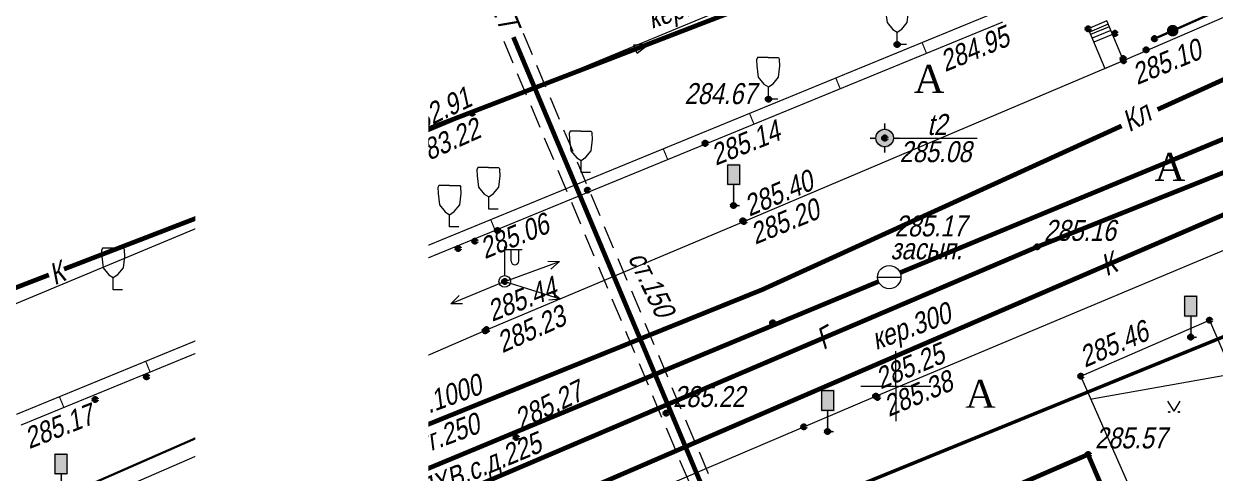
# Model space of a CAD drawing. Header units: metres. Extents: x 5191936 to 10384803, y 4968796 to 9938221.
# Drawn here: x 5192212.6 to 5192263.7, y 4969146.3 to 4969165.6 of the extents above; entities that cross this region are included whole.
import ezdxf

# ---------------------------------------------------------------- set-up
doc = ezdxf.new("R2010")
doc.units = ezdxf.units.M
for name, pattern in [('COMMUN', [6, 5, -1]), ('DASHED', [0.75, 0.5, -0.25]), ('DASHEDX2', [1.5, 1, -0.5])]:
    doc.linetypes.add(name, pattern=pattern)
doc.layers.get('0').update_dxf_attribs({"lineweight": 18})
for name, color, linetype, lineweight in [('51361400', 7, 'Continuous', 18), ('51472300', 7, 'Continuous', 18), ('71133200', 7, 'Continuous', 18), ('82211000', 7, 'Continuous', 18), ('82221000', 7, 'Continuous', 18), ('Commun', 7, 'Continuous', 18), ('ELE_SKLAD', 7, 'Continuous', 18), ('GEO_POINTS', 7, 'Continuous', 18), ('Grid', 7, 'Continuous', 18), ('Otm', 7, 'Continuous', 18), ('R_Поверхность10_CNT-MIN', 7, 'Continuous', 18), ('Sit', 7, 'Continuous', 18), ('Text', 7, 'Continuous', 18), ('Text_com', 7, 'Continuous', 18), ('Us_znak', 7, 'Continuous', 18), ('Us_znak_fon', 7, 'Continuous', 18), ('Рамка и сетка', 7, 'Continuous', 18)]:
    doc.layers.add(name, color=color, linetype=linetype, lineweight=lineweight)
doc.styles.add('eskd', font='ESKD1.shx', dxfattribs={"width": 1.2, "oblique": 15})
doc.styles.get("Standard").update_dxf_attribs({"font": 'arial.ttf', "width": 0.8, "oblique": 13, "height": 0.9})
doc.styles.add('style1', font='times.ttf', dxfattribs={"height": 1})
doc.linetypes.add('KABELww_500', pattern='A,0.0001,-0.4,[131,ltypeshp.shx,S=0.4,R=90,X=0.4,Y=-0.4],0.2,[131,ltypeshp.shx,S=0.2,R=90,X=0.4,Y=-0.2],3.6,[131,ltypeshp.shx,S=0.2,R=-90,X=-0.4,Y=0.2],0.2,[131,ltypeshp.shx,S=0.4,R=-90,X=-0.4,Y=0.4],-0.8,4,-0.4', length=9.6001)
doc.linetypes.add('ПОДЗ_ЛИНИИ_СВЯЗИ', pattern='A,4.8,-0.2,[133,ltypeshp.shx,S=0.2,R=0,X=-0.2,Y=0],-0.2,4.8,-2', length=12)

# ---------------------------------------------------------------- blocks, each defined once
blk = doc.blocks.new('ZNAK')
at = {"layer": 'Us_znak_fon', "true_color": 0xffffff}
blk.add_hatch(color=7, dxfattribs=at).paths.add_polyline_path([(0.3, 1.8), (-0.3, 1.8), (-0.3, 0.85), (-0.05, 0.85), (-0.05, -0.05), (0.25, -0.05), (0.25, 0.05), (0.05, 0.05), (0.05, 0.85), (0.3, 0.85)])
at = {"layer": 'Us_znak', "color": 0, "linetype": 'Continuous', "lineweight": -2, "ltscale": 10}
blk.add_lwpolyline([(-0.25, 1.75), (0.25, 1.75), (0.25, 0.9), (-0.25, 0.9)], close=True, dxfattribs=at)
at = {"layer": 'Us_znak', "linetype": 'DASHEDX2', "ltscale": 10}
blk.add_lwpolyline([(0, 0.9), (0, 0), (0.25, 0)], dxfattribs=at)
blk = doc.blocks.new('GAZON')
at = {"layer": 'Us_znak', "linetype": 'COMMUN', "lineweight": -2}
for points in [[(-0.233, -0.041, 1), (-0.183, -0.041, 1)], [(0.183, -0.041, 1), (0.233, -0.041, 1)]]:
    blk.add_hatch(color=0, dxfattribs=at).paths.add_polyline_path(points)
at = {"layer": 'Us_znak', "color": 0, "linetype": 'COMMUN', "lineweight": -2}
for points in [[(0, 0), (-0.26, 0.427)], [(0, 0), (0.26, 0.427)]]:
    blk.add_lwpolyline(points, dxfattribs=at)
for centre in [(-0.208, -0.041), (0.208, -0.041)]:
    blk.add_circle(centre, 0.025, dxfattribs=at)
blk = doc.blocks.new('51472300')
for p, q in [((0, 0.5), (0, 3)), ((0, 2.75), (1.5, 2.75)), ((0.54, 1.74), (0.54, 2.75)), ((1.2, 1.74), (1.2, 2.75))]:
    blk.add_line(p, q)
at = {"color": 7}
for radius in [0.5, 0.05]:
    blk.add_circle((0, 0), radius, dxfattribs=at)
blk.add_arc((0.87, 1.75), 0.331, 182.1567, 357.8433)
at = {"oblique": 15}
blk.add_attdef('Z', (1.02, -1.37), '', height=2, dxfattribs=at)
blk = doc.blocks.new('NAPR')
at = {"layer": 'Us_znak', "color": 0, "linetype": 'Continuous', "lineweight": -2}
for p in [(-0.191, 2.038), (0.189, 2.037)]:
    blk.add_line(p, (0, 2.5), dxfattribs=at)
blk.add_lwpolyline([(0, 0), (0, 2.5)], dxfattribs=at)
blk = doc.blocks.new('71133200')
for p, q in [((-0.924145, 3.560442), (-1.024145, 3.360442)), ((-1.024145, 3.360442), (-0.977382, 2.864397)), ((-0.024145, 3.560442), (-0.924145, 3.560442)), ((-0.024145, 3.560442), (0.875855, 3.560442)), ((0.875855, 3.560442), (0.958164, 3.395824)), ((0.975974, 2.864397), (0.958164, 3.395824)), ((-0.977382, 2.864397), (-0.861899, 1.88241)), ((0.861899, 1.88241), (0.975974, 2.864397)), ((-0.861899, 1.88241), (-0.374616, 1.28565)), ((-0.374616, 1.28565), (0, 1.039723)), ((0, 1.039723), (0.401375, 1.321765)), ((0, 0), (0, 1.039723)), ((0.401375, 1.321765), (0.861899, 1.88241)), ((0.8, 0), (0, 0))]:
    blk.add_line(p, q)
at = {"style": 'eskd', "oblique": 14.99997778}
blk.add_attdef('Z', (1.873004, -0.239356), '', height=2, dxfattribs=at)
blk = doc.blocks.new('*U61')
at = {"layer": '82211000', "linetype": 'Continuous', "ltscale": 0.5}
for points in [[(5192277.826, 4969177.431, 1), (5192277.558, 4969177.009, 1)], [(5192276.408, 4969175.373, 1), (5192276.102, 4969174.977, 1)], [(5192274.645, 4969173.274, 1), (5192274.312, 4969172.901, 1)], [(5192272.905, 4969171.48, 1), (5192272.536, 4969171.143, 1)], [(5192270.989, 4969169.876, 1), (5192270.586, 4969169.58, 1)], [(5192268.916, 4969168.481, 1), (5192268.484, 4969168.228, 1)], [(5192266.67, 4969167.389, 1), (5192266.213, 4969167.186, 1)], [(5192264.385, 4969166.375, 1), (5192263.928, 4969166.173, 1)], [(5192262.099, 4969165.362, 1), (5192261.642, 4969165.16, 1)]]:
    blk.add_hatch(color=256, dxfattribs=at).paths.add_polyline_path(points, flags=0)
at = {"layer": '82211000', "linetype": 'Continuous', "ltscale": 0.5, "flags": 128}
blk.add_lwpolyline([(5192278.338, 4969178.29, 0.1, 0.1, -0.00914), (5192277.825, 4969177.432, 0, 0, 0)], format="xyseb", dxfattribs=at)
at = {"layer": '82211000', "linetype": 'Continuous', "ltscale": 0.5, "const_width": 0.1}
for points in [[(5192277.557, 4969177.01, -0.018281), (5192276.407, 4969175.374, -0.018281)], [(5192274.311, 4969172.901, -0.020827), (5192272.905, 4969171.481, -0.020827)], [(5192272.535, 4969171.144, -0.020827), (5192270.988, 4969169.877, -0.020827)], [(5192270.585, 4969169.581, -0.020827), (5192268.915, 4969168.482, -0.020827)]]:
    blk.add_lwpolyline(points, format="xyb", dxfattribs=at)
at = {"layer": '82211000', "linetype": 'Continuous', "ltscale": 0.5}
for points in [[(5192276.101, 4969174.978, 0.1, 0.1, -0.02004), (5192274.677, 4969173.312, 0.1, 0.1, -0.000521), (5192274.644, 4969173.275, 0, 0, 0)], [(5192268.483, 4969168.229, 0.1, 0.1, -0.003722), (5192268.172, 4969168.054, 0.1, 0.1, 0), (5192266.67, 4969167.389, 0, 0, 0)]]:
    blk.add_lwpolyline(points, format="xyseb", dxfattribs=at)
at = {"layer": '82211000', "linetype": 'Continuous', "ltscale": 0.5, "const_width": 0.1}
for points in [[(5192266.213, 4969167.186), (5192264.385, 4969166.375)], [(5192263.928, 4969166.173), (5192262.099, 4969165.362)]]:
    blk.add_lwpolyline(points, dxfattribs=at)
at = {"layer": '82211000', "ltscale": 0.5, "const_width": 0.1}
blk.add_lwpolyline([(5192261.642, 4969165.16), (5192261.094, 4969164.917)], dxfattribs=at)
blk = doc.blocks.new('*U76')
at = {"layer": '82221000', "ltscale": 0.5, "flags": 128}
blk.add_lwpolyline([(5192212.274, 4969148.786, 0.05, 0.05, 0), (5192254.396, 4969166.096, 0, 0, 0)], format="xyseb", dxfattribs=at)
blk.add_lwpolyline([(5192212.274, 4969148.786, 0.05, 0.05, 0), (5192254.396, 4969166.096, 0, 0, 0)], format="xyseb", dxfattribs=at)
at = {"layer": '82221000', "ltscale": 0.5, "const_width": 0.05}
blk.add_lwpolyline([(5192212.464, 4969148.324), (5192254.586, 4969165.634)], dxfattribs=at)
at = {"layer": '82221000', "linetype": 'Continuous', "ltscale": 0.5, "const_width": 0.05}
for points in [[(5192251.312, 4969164.288), (5192251.122, 4969164.751)], [(5192247.612, 4969162.768), (5192247.422, 4969163.23)], [(5192243.912, 4969161.247), (5192243.722, 4969161.71)], [(5192240.213, 4969159.727), (5192240.022, 4969160.189)], [(5192236.513, 4969158.206), (5192236.323, 4969158.669)], [(5192232.813, 4969156.686), (5192232.623, 4969157.148)], [(5192229.113, 4969155.166), (5192228.923, 4969155.628)], [(5192225.413, 4969153.645), (5192225.223, 4969154.108)], [(5192221.714, 4969152.125), (5192221.524, 4969152.587)], [(5192218.014, 4969150.604), (5192217.824, 4969151.067)], [(5192214.314, 4969149.084), (5192214.124, 4969149.546)]]:
    blk.add_lwpolyline(points, dxfattribs=at)
blk = doc.blocks.new('51361400a')
at = {"style": 'eskd', "oblique": 15}
for tag, p in [('Z', (1.72, 1.4)), ('Z1', (1.72, -1)), ('Z2', (1.72, -3.4))]:
    blk.add_attdef(tag, p, '', height=2, dxfattribs=at)
at = {"color": 7}
blk.add_wipeout([(-0.1, 1), (-0.29, 0.96), (-0.47, 0.89), (-0.64, 0.78), (-0.78, 0.64), (-0.89, 0.47), (-0.96, 0.29), (-1, 0.1), (-1, -0.1), (-0.96, -0.29), (-0.89, -0.47), (-0.78, -0.64), (-0.64, -0.78), (-0.47, -0.89), (-0.29, -0.96), (-0.1, -1), (0.1, -1), (0.29, -0.96), (0.47, -0.89), (0.64, -0.78), (0.78, -0.64), (0.89, -0.47), (0.96, -0.29), (1, -0.1), (1, 0.1), (0.96, 0.29), (0.89, 0.47), (0.78, 0.64), (0.64, 0.78), (0.47, 0.89), (0.29, 0.96), (0.1, 1)], dxfattribs=at)
blk.add_line((-1, 0), (1, 0))
blk.add_circle((0, 0), 1)
blk = doc.blocks.new('A$C52264BE2')
at = {"layer": 'Sit'}
h = blk.add_hatch(color=32, dxfattribs=at)
h.dxf.hatch_style = 1
h.paths.add_polyline_path([(0, 0.374), (0.714, 0.443), (0.15, 0)])
at = {"layer": 'Sit', "color": 32, "elevation": 285.308}
blk.add_lwpolyline([(0, 0.374), (0.714, 0.443), (0.15, 0), (0, 0.374)], dxfattribs=at)
blk = doc.blocks.new('POINT')
at = {"layer": 'Us_znak', "linetype": 'Continuous', "lineweight": -2}
h = blk.add_hatch(color=0, dxfattribs=at)
edge = h.paths.add_edge_path()
edge.add_arc((0, 0), 0.05, 0, 360)
at = {"layer": 'Us_znak_fon', "linetype": 'Continuous', "true_color": 0xffffff}
blk.add_hatch(color=7, dxfattribs=at).paths.add_polyline_path([(-0.422, 0.05, -0.346708), (-0.05, 0.422), (-0.05, 0.625), (0.05, 0.625), (0.05, 0.422, -0.346708), (0.422, 0.05), (0.625, 0.05), (0.625, -0.05), (0.422, -0.05, -0.346708), (0.05, -0.422), (0.05, -0.625), (-0.05, -0.625), (-0.05, -0.422, -0.346708), (-0.422, -0.05), (-0.625, -0.05), (-0.625, 0.05)])
at = {"layer": 'Us_znak', "color": 0, "linetype": 'Continuous', "lineweight": -2}
for p, q in [((0, 0.375), (0, 0.625)), ((-0.625, 0), (-0.375, 0)), ((0.375, 0), (0.625, 0)), ((0, -0.625), (0, -0.375))]:
    blk.add_line(p, q, dxfattribs=at)
for radius in [0.375, 0.05]:
    blk.add_circle((0, 0), radius, dxfattribs=at)
blk = doc.blocks.new('GRID')
at = {"layer": 'Grid', "color": 104}
blk.add_line((-1.5, 0), (1.5, 0), dxfattribs=at)
for points in [[(0, 0), (0, 1.5)], [(0, 0), (0, -1.5)]]:
    blk.add_lwpolyline(points, dxfattribs=at)

msp = doc.modelspace()

# ---------------------------------------------------------------- linework, layer by layer
at = {"color": 192, "linetype": 'ПОДЗ_ЛИНИИ_СВЯЗИ', "lineweight": 60, "ltscale": 0.4, "const_width": 0.15, "elevation": 285.573, "flags": 128}
msp.add_lwpolyline([(5192289.934, 4969162.68), (5192198.191, 4969125.254)], dxfattribs=at)
at = {"layer": 'Commun', "color": 32, "linetype": 'COMMUN', "ltscale": 0.7, "const_width": 0.2, "flags": 128}
for points in [[(5192228.385, 4969160.446), (5192256.91, 4969171.441)], [(5192214.32, 4969155.025), (5192227.744, 4969160.199)], [(5192210.198, 4969153.436), (5192213.671, 4969154.775)]]:
    msp.add_lwpolyline(points, dxfattribs=at)
at = {"layer": 'Commun', "color": 4, "linetype": 'COMMUN', "ltscale": 0.7, "const_width": 0.2, "flags": 128}
for points, elevation in [([(5192293.291, 4969170.842), (5192256.056, 4969155.977)], 287.906), ([(5192214.087, 4969138.073), (5192256.056, 4969155.977)], 285.22)]:
    msp.add_lwpolyline(points, dxfattribs=dict(at, elevation=elevation))
at = {"layer": 'Commun', "color": 106, "linetype": 'COMMUN', "ltscale": 0.7, "const_width": 0.2, "elevation": 285.881, "flags": 128}
for points in [[(5192250.177, 4969154.872), (5192283.731, 4969168.754)], [(5192228.827, 4969146.003), (5192249.253, 4969154.489)]]:
    msp.add_lwpolyline(points, dxfattribs=at)
at = {"layer": 'Commun', "color": 5, "linetype": 'DASHED', "ltscale": 2, "elevation": 283.988, "flags": 128}
for points in [[(5192233.179, 4969164.809), (5192241.545, 4969144.874)], [(5192234.008, 4969165.157), (5192242.375, 4969145.223)]]:
    msp.add_lwpolyline(points, dxfattribs=at)
at = {"layer": 'Commun', "color": 5, "linetype": 'COMMUN', "ltscale": 0.7, "const_width": 0.2, "elevation": 283.988, "flags": 128}
msp.add_lwpolyline([(5192233.594, 4969164.983), (5192241.96, 4969145.048)], dxfattribs=at)
msp.add_lwpolyline([(5192233.594, 4969164.983), (5192241.96, 4969145.048)], dxfattribs=at)
at = {"layer": 'Commun', "color": 32, "linetype": 'COMMUN', "ltscale": 0.7, "const_width": 0.2, "elevation": 285.308, "flags": 128}
msp.add_lwpolyline([(5192233.576, 4969144.202), (5192273.58, 4969161.472)], dxfattribs=at)
at = {"layer": 'Commun', "color": 1, "linetype": 'KABELww_500', "lineweight": 30, "flags": 128}
msp.add_lwpolyline([(5192167.862, 4969151.72), (5192177.93, 4969129.835), (5192202.624, 4969140.15), (5192223.684, 4969149.405), (5192224.153, 4969149.606), (5192229.291, 4969136.956), (5192234.894, 4969124.762)], dxfattribs=at)
at = {"layer": 'GEO_POINTS', "lineweight": 60}
for centre in [(5192258.245, 4969165.338, 284.877), (5192250.049, 4969164.672, 284.575), (5192259.396, 4969165.146, 284.96), (5192261.094, 4969164.917, 285.104), (5192260.73, 4969164.44, 285.096), (5192259.753, 4969164.057, 285.269), (5192259.768, 4969163.975, 285.103), (5192244.529, 4969162.324, 284.666), (5192231.831, 4969161.72, 282.909), (5192249.518, 4969160.651, 285.075), (5192241.825, 4969160.426, 285.136), (5192236.771, 4969158.415, 285.032), (5192243.037, 4969157.756, 285.114), (5192243.432, 4969157.093, 285.397), (5192243.475, 4969157.07, 285.196), (5192232.915, 4969156.678, 285.049), (5192231.941, 4969156.226, 285.063), (5192231.224, 4969155.909, 285.078), (5192256.056, 4969155.977, 285.156), (5192233.222, 4969154.496, 285.125), (5192249.712, 4969154.679, 285.169), (5192224.88, 4969153.265, 284.208), (5192232.445, 4969152.423, 285.435), (5192244.716, 4969152.721, 285.197), (5192263.446, 4969152.834, 285.353), (5192221.923, 4969152.121, 284.163), (5192232.388, 4969152.372, 285.233), (5192262.642, 4969152.109, 285.431), (5192217.864, 4969150.403, 284.046), (5192257.936, 4969150.427, 285.456), (5192215.654, 4969149.426, 284.038), (5192249.133, 4969149.573, 285.252), (5192249.208, 4969149.52, 285.375), (5192225.353, 4969149.324, 285.319), (5192240.144, 4969148.842, 285.22), (5192222.876, 4969148.197, 285.295), (5192246.048, 4969148.252, 285.268), (5192247.067, 4969148.057, 285.366), (5192233.713, 4969147.792, 285.274), (5192258.239, 4969147.066, 285.571)]:
    msp.add_circle(centre, 0.06, dxfattribs=at)
at = {"layer": 'R_Поверхность10_CNT-MIN', "color": 32, "elevation": 285.5, "flags": 128}
for points in [[(5192264.441, 4969150.519), (5192258.397, 4969149.436)], [(5192258.397, 4969149.436), (5192258.373, 4969149.432)]]:
    msp.add_lwpolyline(points, dxfattribs=at)
at = {"layer": 'Sit', "flags": 128}
for points, elevation in [([(5192173.077, 4969144.636), (5192175.884, 4969138.196), (5192196.524, 4969146.927), (5192203.209, 4969149.773), (5192231.831, 4969161.72), (5192244.046, 4969166.801), (5192254.232, 4969173.035)], 282.899), ([(5192170.672, 4969125.943), (5192181.937, 4969130.653), (5192196.776, 4969137.005), (5192213.28, 4969144.089), (5192232.445, 4969152.423), (5192243.475, 4969157.07), (5192259.768, 4969163.975), (5192267.872, 4969167.497)], 285.93), ([(5192259.105, 4969165.539), (5192258.304, 4969165.199)], 284.877), ([(5192259.15, 4969165.432), (5192258.349, 4969165.092)], 284.877), ([(5192259.218, 4969165.272), (5192258.417, 4969164.933)], 284.877), ([(5192259.29, 4969165.102), (5192258.489, 4969164.763)], 284.877), ([(5192250.143, 4969160.651), (5192253.488, 4969160.651)], 285.075), ([(5192160.029, 4969111.585), (5192173.113, 4969117.076), (5192187.888, 4969123.363), (5192204.801, 4969130.562), (5192224.765, 4969139.147), (5192234.542, 4969143.344), (5192249.133, 4969149.573), (5192263.795, 4969155.724), (5192269.522, 4969158.128)], 286.018), ([(5192262.095, 4969140.971), (5192257.936, 4969150.427), (5192263.446, 4969152.834), (5192267.552, 4969143.281), (5192262.095, 4969140.971), (5192256.426, 4969138.478), (5192242.895, 4969132.639)], 285.871)]:
    msp.add_lwpolyline(points, dxfattribs=dict(at, elevation=elevation))
at = {"layer": 'Sit', "linetype": 'COMMUN', "ltscale": 0.7, "const_width": 0.2, "elevation": 284.965, "flags": 128}
for points in [[(5192275.965, 4969168.586), (5192261.221, 4969161.877)], [(5192259.68, 4969161.173), (5192244.28, 4969154.148), (5192223.718, 4969145.848)]]:
    msp.add_lwpolyline(points, dxfattribs=at)
at = {"layer": 'Sit', "elevation": 284.877, "flags": 128}
msp.add_lwpolyline([(5192258.245, 4969165.338), (5192258.967, 4969163.635), (5192259.768, 4969163.975), (5192259.046, 4969165.677)], close=True, dxfattribs=at)
at = {"layer": 'Sit', "linetype": 'DASHED', "elevation": 285.319, "flags": 128}
msp.add_lwpolyline([(5192225.353, 4969149.324), (5192223.842, 4969152.999)], dxfattribs=at)
at = {"layer": 'Sit', "const_width": 0.2, "elevation": 285.612, "flags": 128}
msp.add_lwpolyline([(5192254.468, 4969145.426), (5192258.239, 4969147.066), (5192259.42, 4969144.319), (5192255.648, 4969142.679)], close=True, dxfattribs=at)

# ---------------------------------------------------------------- block references
at = {"layer": '51472300', "color": 7, "xscale": 0.5, "yscale": 0.5, "zscale": 0.5}
msp.add_blockref('51472300', (5192233.222, 4969154.496, 285.125), dxfattribs=at)
at = {"layer": '71133200', "color": 7, "xscale": 0.5, "yscale": 0.5, "zscale": 0.5}
for p in [(5192250.049, 4969164.672, 284.575), (5192244.529, 4969162.324, 284.666), (5192236.495, 4969159.166, 285.032), (5192232.534, 4969157.603, 285.049), (5192230.86, 4969156.841, 285.078), (5192220.51, 4969155.863, 284.163), (5192224.112, 4969155.112, 284.208), (5192216.434, 4969154.139, 284.046)]:
    msp.add_blockref('71133200', p, dxfattribs=at)
at = {"layer": '82211000', "color": 7}
msp.add_blockref('*U61', (0, 0), dxfattribs=at)
at = {"layer": '82221000', "color": 7}
msp.add_blockref('*U76', (0, 0), dxfattribs=at)
at = {"layer": 'Grid', "color": 7, "linetype": 'Continuous'}
msp.add_blockref('GRID', (5192250, 4969150), dxfattribs=at)
at = {"layer": 'Sit', "color": 7, "rotation": 359.8166648775302}
msp.add_blockref('A$C52264BE2', (5192238.753, 4969164.285, -285.308), dxfattribs=at)
at = {"layer": 'Sit', "color": 7, "linetype": 'Continuous'}
for name, p in [('POINT', (5192249.518, 4969160.651, 285.075)), ('ZNAK', (5192243.037, 4969157.756, 285.114)), ('ZNAK', (5192262.642, 4969152.109, 285.431)), ('ZNAK', (5192247.067, 4969148.057, 285.366)), ('GAZON', (5192261.928, 4969148.931)), ('ZNAK', (5192214.194, 4969145.334, 285.284))]:
    msp.add_blockref(name, p, dxfattribs=at)
at = {"layer": 'Sit', "color": 7, "linetype": 'Continuous', "xscale": -1}
for rotation in [290.0426047889819, 252.4359213880177]:
    msp.add_blockref('NAPR', (5192233.222, 4969154.496, 285.125), dxfattribs=dict(at, rotation=rotation))
at = {"layer": 'Sit', "color": 7, "linetype": 'Continuous', "rotation": 112.6325492434472}
msp.add_blockref('NAPR', (5192233.222, 4969154.496, 285.125), dxfattribs=at)

# ---------------------------------------------------------------- texts
at = {"layer": 'ELE_SKLAD', "oblique": 13, "width": 0.8}
msp.add_text('t2', height=0.9, dxfattribs=at).set_placement((5192251.344, 4969160.782, -9.339))
at = {"layer": 'Otm', "oblique": 13, "width": 0.8}
for s, rotation, p in [('284.95', 22.4082, (5192252.111, 4969163.48, 284.95)), ('285.10', 22.3608, (5192260.348, 4969162.922, 285.103)), ('282.91', 25.7188, (5192229.115, 4969160.727)), ('283.22', 24.1287, (5192229.462, 4969159.448)), ('285.14', 21.7879, (5192242.271, 4969159.458, 285.136)), ('285.40', 22.965, (5192243.712, 4969157.27, 285.397)), ('285.20', 22.3476, (5192243.969, 4969156.068, 285.196)), ('285.06', 22.3406, (5192232.371, 4969155.446, 285.063)), ('285.44', 21.4044, (5192232.682, 4969152.757, 285.435)), ('285.23', 24.1474, (5192233.123, 4969151.41, 285.233)), ('285.46', 23.6021, (5192258.107, 4969150.785, 285.456)), ('285.25', 22.7618, (5192249.345, 4969149.855, 285.252)), ('285.38', 22.7618, (5192249.693, 4969148.673, 285.375)), ('285.27', 26.0619, (5192233.908, 4969148.103, 285.274)), ('285.17', 21.4828, (5192212.828, 4969147.292, 285.167))]:
    msp.add_text(s, height=0.9, rotation=rotation, dxfattribs=at).set_placement(p)
for s, p in [('284.67', (5192240.929, 4969162.11, 284.666)), ('285.08', (5192250.16, 4969159.616, 285.93)), ('285.16', (5192256.356, 4969156.237, 285.156)), ('285.22', (5192240.444, 4969149.102, 285.22)), ('285.57', (5192258.539, 4969147.326, 285.571))]:
    msp.add_text(s, height=0.9, dxfattribs=at).set_placement(p)
at = {"layer": 'Text', "style": 'style1'}
for p in [(5192250.769, 4969162.588), (5192261.097, 4969158.813), (5192252.974, 4969149.069, 286.008)]:
    msp.add_text('А', height=1.2, dxfattribs=at).set_placement(p)
at = {"layer": 'Text_com', "oblique": 13, "width": 0.8}
for s, rotation, p in [('кер.200', 18.9723, (5192239.525, 4969165.333)), ('2Т', 292.8027, (5192232.605, 4969166.29, 566.887)), ('Кл', 29.4107, (5192260.011, 4969160.887, 282.899)), ('К', 24.3112, (5192227.933, 4969159.598, 282.899)), ('ст.150', 295.2696, (5192238.491, 4969155.516, 1139.197)), ('К', 24.3112, (5192259.028, 4969154.709)), ('К', 24.3112, (5192213.915, 4969154.319)), ('кер.300', 20.3953, (5192249.15, 4969151.543, 1138.624)), ('Г', 29.2563, (5192246.889, 4969151.542, 282.238)), ('ж.б.1000', 20.3953, (5192228.535, 4969148.286, 1139.197)), ('чуг.250', 20.3953, (5192229.097, 4969146.852, 1139.197)), ('ПХВ.с.д.225', 22.5569, (5192229.654, 4969145.032, 856.215)), ('В', 29.2563, (5192228.11, 4969145.234, 282.899))]:
    msp.add_text(s, height=0.9, rotation=rotation, dxfattribs=at).set_placement(p)
for s, p in [('285.17', (5192249.948, 4969156.427, 285.169)), ('засып.', (5192249.772, 4969155.444, 285.169))]:
    msp.add_text(s, height=0.9, dxfattribs=at).set_placement(p)

# ---------------------------------------------------------------- next in the draw order: block references
at = {"layer": '51361400', "color": 7, "xscale": 0.5, "yscale": 0.5, "zscale": 0.5}
msp.add_blockref('51361400a', (5192249.715, 4969154.682, 285.169), dxfattribs=at)

# ---------------------------------------------------------------- next in the draw order: wipeouts: each hides what was drawn before it
msp.add_wipeout([(5192229.949, 4969220.071), (5192219.949, 4969222.571), (5192219.949, 4969074.071), (5192229.949, 4969076.571)]).dxf.layer = 'Рамка и сетка'

doc.saveas('drawing.dxf')
